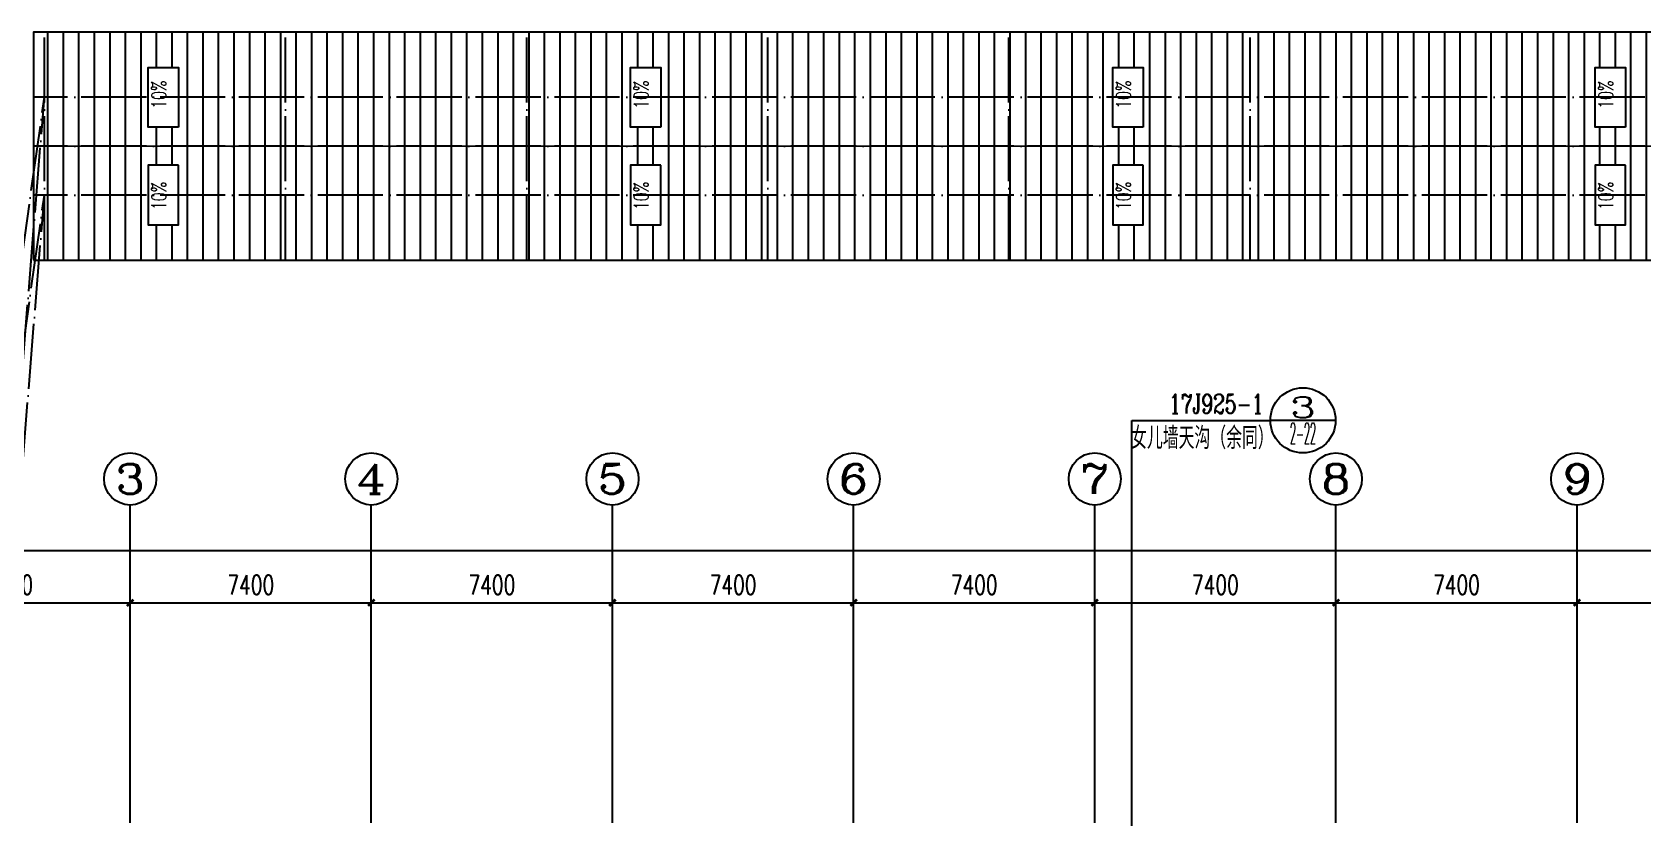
# Model space of a CAD drawing. Extents: x 13898408 to 14113608, y -853943 to -68012.
# Drawn here: x 13928402 to 13977825, y -486349 to -462223 of the extents above; entities that cross this region are included whole.
import ezdxf
from ezdxf.enums import TextEntityAlignment as Align

# ---------------------------------------------------------------- set-up
doc = ezdxf.new("R2010")
doc.units = 0
doc.header["$LTSCALE"] = 1000
doc.header["$MEASUREMENT"] = 0
doc.linetypes.add('DOTE', pattern=[2.42, 2, -0.2, 0.02, -0.2])
for name, color, linetype in [('AXIS', 3, 'Continuous'), ('AXIS_TEXT', 7, 'Continuous'), ('DIM_IDEN', 3, 'Continuous'), ('DIM_SYMB', 3, 'Continuous'), ('DOTE', 1, 'DOTE'), ('PUB_TEXT', 7, 'Continuous'), ('填充', 251, 'Continuous')]:
    doc.layers.add(name, color=color, linetype=linetype)
doc.styles.add('_TCH_AXIS', font='COMPLEX', dxfattribs={"bigfont": 'GBCBIG'})
doc.styles.add('_TCH_DIM', font='SIMPLEX', dxfattribs={"bigfont": 'GBCBIG'})
doc.styles.add('_TCH_DIM_T3', font='SIMPLEX', dxfattribs={"width": 0.705882, "bigfont": 'GBCBIG'})
doc.styles.add('_TCH_LABEL', font='COMPLEX', dxfattribs={"bigfont": 'GBCBIG'})
doc.styles.add('COMPLEX', font='COMPLEX')
doc.dimstyles.new('_TCH_ARCH&&200', dxfattribs={"dimtxt": 595, "dimasz": 200, "dimexe": 500, "dimexo": 600, "dimgap": 252.5, "dimtad": 1, "dimdec": 0, "dimzin": 0, "dimdsep": 46, "dimtxsty": '_TCH_DIM_T3', "dimblk": 'ARCHTICK', "dimcen": 0.09, "dimclrt": 7, "dimazin": 2, "dimtfac": 1, "dimtdec": 0, "dimtix": 1, "dimtmove": 2, "dimatfit": 3, "dimfxl": 0, "dimtolj": 1, "dimtzin": 0, "dimarcsym": 0})

# ---------------------------------------------------------------- blocks, each defined once
blk = doc.blocks.new('_AXISO')
blk.add_circle((0, 0), 0.5)
at = {"layer": 'AXIS_TEXT', "style": 'COMPLEX', "width": 1.041667}
blk.add_attdef('A', text='', height=0.56, dxfattribs=at).set_placement((-0.25, -0.28), (0.25, -0.28), align=Align.FIT)
blk = doc.blocks.new('_ArchTick')
at = {"color": 0, "linetype": 'ByBlock', "const_width": 0.4}
blk.add_lwpolyline([(-0.5, -0.5), (0.5, 0.5)], dxfattribs=at)
blk = doc.blocks.new('*D288')
at = {"layer": 'AXIS', "color": 0, "lineweight": -2}
for p, q in [((13916368, -484143), (13916368, -477643)), ((14079648, -484143), (14079648, -477643)), ((13916368, -478143), (14079648, -478143))]:
    blk.add_line(p, q, dxfattribs=at)
at = {"layer": 'Defpoints', "color": 0}
for p in [(14079648, -478143), (13916368, -484743), (14079648, -484743)]:
    blk.add_point(p, dxfattribs=at)
at = {"layer": 'AXIS', "color": 0, "lineweight": -2, "xscale": 200, "yscale": 200, "zscale": 200, "rotation": 180}
blk.add_blockref('_ArchTick', (13916368, -478143), dxfattribs=at)
at = {"layer": 'AXIS', "color": 0, "lineweight": -2, "xscale": 200, "yscale": 200, "zscale": 200}
blk.add_blockref('_ArchTick', (14079648, -478143), dxfattribs=at)
at = {"layer": 'AXIS', "color": 7, "insert": (13998008, -477593), "char_height": 595, "attachment_point": 5, "style": '_TCH_DIM_T3'}
blk.add_mtext('\\A1;163280', dxfattribs=at)
blk = doc.blocks.new('*D291')
at = {"layer": 'AXIS', "color": 0, "lineweight": -2}
for p, q in [((13924008, -484143), (13924008, -479243)), ((13931408, -484143), (13931408, -479243)), ((13924008, -479743), (13931408, -479743))]:
    blk.add_line(p, q, dxfattribs=at)
at = {"layer": 'Defpoints', "color": 0}
for p in [(13931408, -479743), (13924008, -484743), (13931408, -484743)]:
    blk.add_point(p, dxfattribs=at)
at = {"layer": 'AXIS', "color": 0, "lineweight": -2, "xscale": 200, "yscale": 200, "zscale": 200, "rotation": 180}
blk.add_blockref('_ArchTick', (13924008, -479743), dxfattribs=at)
at = {"layer": 'AXIS', "color": 0, "lineweight": -2, "xscale": 200, "yscale": 200, "zscale": 200}
blk.add_blockref('_ArchTick', (13931408, -479743), dxfattribs=at)
at = {"layer": 'AXIS', "color": 7, "insert": (13927708, -479193), "char_height": 595, "attachment_point": 5, "style": '_TCH_DIM_T3'}
blk.add_mtext('\\A1;7400', dxfattribs=at)
blk = doc.blocks.new('*D292')
at = {"layer": 'AXIS', "color": 0, "lineweight": -2}
for p, q in [((13931408, -484143), (13931408, -479243)), ((13938808, -484143), (13938808, -479243)), ((13931408, -479743), (13938808, -479743))]:
    blk.add_line(p, q, dxfattribs=at)
at = {"layer": 'Defpoints', "color": 0}
for p in [(13938808, -479743), (13931408, -484743), (13938808, -484743)]:
    blk.add_point(p, dxfattribs=at)
at = {"layer": 'AXIS', "color": 0, "lineweight": -2, "xscale": 200, "yscale": 200, "zscale": 200, "rotation": 180}
blk.add_blockref('_ArchTick', (13931408, -479743), dxfattribs=at)
at = {"layer": 'AXIS', "color": 0, "lineweight": -2, "xscale": 200, "yscale": 200, "zscale": 200}
blk.add_blockref('_ArchTick', (13938808, -479743), dxfattribs=at)
at = {"layer": 'AXIS', "color": 7, "insert": (13935108, -479193), "char_height": 595, "attachment_point": 5, "style": '_TCH_DIM_T3'}
blk.add_mtext('\\A1;7400', dxfattribs=at)
blk = doc.blocks.new('*D293')
at = {"layer": 'AXIS', "color": 0, "lineweight": -2}
for p, q in [((13938808, -484143), (13938808, -479243)), ((13946208, -484143), (13946208, -479243)), ((13938808, -479743), (13946208, -479743))]:
    blk.add_line(p, q, dxfattribs=at)
at = {"layer": 'Defpoints', "color": 0}
for p in [(13946208, -479743), (13938808, -484743), (13946208, -484743)]:
    blk.add_point(p, dxfattribs=at)
at = {"layer": 'AXIS', "color": 0, "lineweight": -2, "xscale": 200, "yscale": 200, "zscale": 200, "rotation": 180}
blk.add_blockref('_ArchTick', (13938808, -479743), dxfattribs=at)
at = {"layer": 'AXIS', "color": 0, "lineweight": -2, "xscale": 200, "yscale": 200, "zscale": 200}
blk.add_blockref('_ArchTick', (13946208, -479743), dxfattribs=at)
at = {"layer": 'AXIS', "color": 7, "insert": (13942508, -479193), "char_height": 595, "attachment_point": 5, "style": '_TCH_DIM_T3'}
blk.add_mtext('\\A1;7400', dxfattribs=at)
blk = doc.blocks.new('*D294')
at = {"layer": 'AXIS', "color": 0, "lineweight": -2}
for p, q in [((13946208, -484143), (13946208, -479243)), ((13953608, -484143), (13953608, -479243)), ((13946208, -479743), (13953608, -479743))]:
    blk.add_line(p, q, dxfattribs=at)
at = {"layer": 'Defpoints', "color": 0}
for p in [(13953608, -479743), (13946208, -484743), (13953608, -484743)]:
    blk.add_point(p, dxfattribs=at)
at = {"layer": 'AXIS', "color": 0, "lineweight": -2, "xscale": 200, "yscale": 200, "zscale": 200, "rotation": 180}
blk.add_blockref('_ArchTick', (13946208, -479743), dxfattribs=at)
at = {"layer": 'AXIS', "color": 0, "lineweight": -2, "xscale": 200, "yscale": 200, "zscale": 200}
blk.add_blockref('_ArchTick', (13953608, -479743), dxfattribs=at)
at = {"layer": 'AXIS', "color": 7, "insert": (13949908, -479193), "char_height": 595, "attachment_point": 5, "style": '_TCH_DIM_T3'}
blk.add_mtext('\\A1;7400', dxfattribs=at)
blk = doc.blocks.new('*D295')
at = {"layer": 'AXIS', "color": 0, "lineweight": -2}
for p, q in [((13953608, -484143), (13953608, -479243)), ((13961008, -484143), (13961008, -479243)), ((13953608, -479743), (13961008, -479743))]:
    blk.add_line(p, q, dxfattribs=at)
at = {"layer": 'Defpoints', "color": 0}
for p in [(13961008, -479743), (13953608, -484743), (13961008, -484743)]:
    blk.add_point(p, dxfattribs=at)
at = {"layer": 'AXIS', "color": 0, "lineweight": -2, "xscale": 200, "yscale": 200, "zscale": 200, "rotation": 180}
blk.add_blockref('_ArchTick', (13953608, -479743), dxfattribs=at)
at = {"layer": 'AXIS', "color": 0, "lineweight": -2, "xscale": 200, "yscale": 200, "zscale": 200}
blk.add_blockref('_ArchTick', (13961008, -479743), dxfattribs=at)
at = {"layer": 'AXIS', "color": 7, "insert": (13957308, -479193), "char_height": 595, "attachment_point": 5, "style": '_TCH_DIM_T3'}
blk.add_mtext('\\A1;7400', dxfattribs=at)
blk = doc.blocks.new('*D296')
at = {"layer": 'AXIS', "color": 0, "lineweight": -2}
for p, q in [((13961008, -484143), (13961008, -479243)), ((13968408, -484143), (13968408, -479243)), ((13961008, -479743), (13968408, -479743))]:
    blk.add_line(p, q, dxfattribs=at)
at = {"layer": 'Defpoints', "color": 0}
for p in [(13968408, -479743), (13961008, -484743), (13968408, -484743)]:
    blk.add_point(p, dxfattribs=at)
at = {"layer": 'AXIS', "color": 0, "lineweight": -2, "xscale": 200, "yscale": 200, "zscale": 200, "rotation": 180}
blk.add_blockref('_ArchTick', (13961008, -479743), dxfattribs=at)
at = {"layer": 'AXIS', "color": 0, "lineweight": -2, "xscale": 200, "yscale": 200, "zscale": 200}
blk.add_blockref('_ArchTick', (13968408, -479743), dxfattribs=at)
at = {"layer": 'AXIS', "color": 7, "insert": (13964708, -479193), "char_height": 595, "attachment_point": 5, "style": '_TCH_DIM_T3'}
blk.add_mtext('\\A1;7400', dxfattribs=at)
blk = doc.blocks.new('*D297')
at = {"layer": 'AXIS', "color": 0, "lineweight": -2}
for p, q in [((13968408, -484143), (13968408, -479243)), ((13975808, -484143), (13975808, -479243)), ((13968408, -479743), (13975808, -479743))]:
    blk.add_line(p, q, dxfattribs=at)
at = {"layer": 'Defpoints', "color": 0}
for p in [(13975808, -479743), (13968408, -484743), (13975808, -484743)]:
    blk.add_point(p, dxfattribs=at)
at = {"layer": 'AXIS', "color": 0, "lineweight": -2, "xscale": 200, "yscale": 200, "zscale": 200, "rotation": 180}
blk.add_blockref('_ArchTick', (13968408, -479743), dxfattribs=at)
at = {"layer": 'AXIS', "color": 0, "lineweight": -2, "xscale": 200, "yscale": 200, "zscale": 200}
blk.add_blockref('_ArchTick', (13975808, -479743), dxfattribs=at)
at = {"layer": 'AXIS', "color": 7, "insert": (13972108, -479193), "char_height": 595, "attachment_point": 5, "style": '_TCH_DIM_T3'}
blk.add_mtext('\\A1;7400', dxfattribs=at)
blk = doc.blocks.new('*D298')
at = {"layer": 'AXIS', "color": 0, "lineweight": -2}
for p, q in [((13975808, -484143), (13975808, -479243)), ((13983208, -484143), (13983208, -479243)), ((13975808, -479743), (13983208, -479743))]:
    blk.add_line(p, q, dxfattribs=at)
at = {"layer": 'Defpoints', "color": 0}
for p in [(13983208, -479743), (13975808, -484743), (13983208, -484743)]:
    blk.add_point(p, dxfattribs=at)
at = {"layer": 'AXIS', "color": 0, "lineweight": -2, "xscale": 200, "yscale": 200, "zscale": 200, "rotation": 180}
blk.add_blockref('_ArchTick', (13975808, -479743), dxfattribs=at)
at = {"layer": 'AXIS', "color": 0, "lineweight": -2, "xscale": 200, "yscale": 200, "zscale": 200}
blk.add_blockref('_ArchTick', (13983208, -479743), dxfattribs=at)
at = {"layer": 'AXIS', "color": 7, "insert": (13979508, -479193), "char_height": 595, "attachment_point": 5, "style": '_TCH_DIM_T3'}
blk.add_mtext('\\A1;7400', dxfattribs=at)

msp = doc.modelspace()

# ---------------------------------------------------------------- hatches: boundary and pattern name
at = {"layer": '填充', "ltscale": 0.5}
h = msp.add_hatch(dxfattribs=at)
h.set_pattern_fill('ANSI31', color=256, scale=300, angle=45, style=0)
h.set_pattern_definition([(90, (0, 0), (-476.25, 9e-14), [])])
h.paths.add_polyline_path([(14077105, -462222.9), (13928445, -462222.9), (13928445, -465722.9), (14077105, -465722.9)])
h.paths.add_polyline_path([(13977291.5, -465135.4), (13976358.5, -465135.4), (13976358.5, -463310.4), (13977291.5, -463310.4)], flags=16)
h.paths.add_polyline_path([(13991158.5, -463310.4), (13992091.5, -463310.4), (13992091.5, -465135.4), (13991158.5, -465135.4)], flags=16)
h.paths.add_polyline_path([(13962491.5, -465135.4), (13961558.5, -465135.4), (13961558.5, -463310.4), (13962491.5, -463310.4)], flags=16)
h.paths.add_polyline_path([(14005958.5, -463310.4), (14006891.5, -463310.4), (14006891.5, -465135.4), (14005958.5, -465135.4)], flags=16)
h.paths.add_polyline_path([(13947691.5, -465135.4), (13946758.5, -465135.4), (13946758.5, -463310.4), (13947691.5, -463310.4)], flags=16)
h.paths.add_polyline_path([(14020758.5, -463310.4), (14021691.5, -463310.4), (14021691.5, -465135.4), (14020758.5, -465135.4)], flags=16)
h.paths.add_polyline_path([(13932891.5, -465135.4), (13931958.5, -465135.4), (13931958.5, -463310.4), (13932891.5, -463310.4)], flags=16)
h.paths.add_polyline_path([(14035558.5, -463310.4), (14036491.5, -463310.4), (14036491.5, -465135.4), (14035558.5, -465135.4)], flags=16)
h.paths.add_polyline_path([(14050358.5, -463310.4), (14051291.5, -463310.4), (14051291.5, -465135.4), (14050358.5, -465135.4)], flags=16)
h.paths.add_polyline_path([(14065158.5, -463310.4), (14066091.5, -463310.4), (14066091.5, -465135.4), (14065158.5, -465135.4)], flags=16)
h.paths.add_polyline_path([(14077105, -465722.9), (13928445, -465722.9), (13928445, -469222.9), (14077105, -469222.9)])
h.paths.add_polyline_path([(13977291.5, -468135.4), (13976358.5, -468135.4), (13976358.5, -466310.4), (13977291.5, -466310.4)], flags=16)
h.paths.add_polyline_path([(13991158.5, -466310.4), (13992091.5, -466310.4), (13992091.5, -468135.4), (13991158.5, -468135.4)], flags=16)
h.paths.add_polyline_path([(13962491.5, -468135.4), (13961558.5, -468135.4), (13961558.5, -466310.4), (13962491.5, -466310.4)], flags=16)
h.paths.add_polyline_path([(14005958.5, -466310.4), (14006891.5, -466310.4), (14006891.5, -468135.4), (14005958.5, -468135.4)], flags=16)
h.paths.add_polyline_path([(13947691.5, -468135.4), (13946758.5, -468135.4), (13946758.5, -466310.4), (13947691.5, -466310.4)], flags=16)
h.paths.add_polyline_path([(14020758.5, -466310.4), (14021691.5, -466310.4), (14021691.5, -468135.4), (14020758.5, -468135.4)], flags=16)
h.paths.add_polyline_path([(13932891.5, -468135.4), (13931958.5, -468135.4), (13931958.5, -466310.4), (13932891.5, -466310.4)], flags=16)
h.paths.add_polyline_path([(14035558.5, -466310.4), (14036491.5, -466310.4), (14036491.5, -468135.4), (14035558.5, -468135.4)], flags=16)
h.paths.add_polyline_path([(14050358.5, -466310.4), (14051291.5, -466310.4), (14051291.5, -468135.4), (14050358.5, -468135.4)], flags=16)
h.paths.add_polyline_path([(14065158.5, -466310.4), (14066091.5, -466310.4), (14066091.5, -468135.4), (14065158.5, -468135.4)], flags=16)
h.paths.add_polyline_path([(13977023.5, -464685.5), (13977023.5, -463652.3), (13976354.2, -463652.3), (13976354.2, -464685.5)], flags=24)
h.paths.add_polyline_path([(13962223.5, -464685.5), (13962223.5, -463652.3), (13961554.2, -463652.3), (13961554.2, -464685.5)], flags=24)
h.paths.add_polyline_path([(13991823.5, -464685.5), (13991823.5, -463652.3), (13991154.2, -463652.3), (13991154.2, -464685.5)], flags=24)
h.paths.add_polyline_path([(14006623.5, -464685.5), (14006623.5, -463652.3), (14005954.2, -463652.3), (14005954.2, -464685.5)], flags=24)
h.paths.add_polyline_path([(13977023.5, -467793.5), (13977023.5, -466760.3), (13976354.2, -466760.3), (13976354.2, -467793.5)], flags=24)
h.paths.add_polyline_path([(13962223.5, -467793.5), (13962223.5, -466760.3), (13961554.2, -466760.3), (13961554.2, -467793.5)], flags=24)
h.paths.add_polyline_path([(13991823.5, -467793.5), (13991823.5, -466760.3), (13991154.2, -466760.3), (13991154.2, -467793.5)], flags=24)
h.paths.add_polyline_path([(14006623.5, -467793.5), (14006623.5, -466760.3), (14005954.2, -466760.3), (14005954.2, -467793.5)], flags=24)

# ---------------------------------------------------------------- linework, layer by layer
msp.add_lwpolyline([(13928445, -469222.9), (14077105, -469222.9), (14077105, -462222.9), (13928445, -462222.9)], close=True)
at = {"ltscale": 0.5}
for points in [[(13932891.5, -465135.4), (13931958.5, -465135.4), (13931958.5, -463310.4), (13932891.5, -463310.4)], [(13947691.5, -465135.4), (13946758.5, -465135.4), (13946758.5, -463310.4), (13947691.5, -463310.4)], [(13962491.5, -465135.4), (13961558.5, -465135.4), (13961558.5, -463310.4), (13962491.5, -463310.4)], [(13977291.5, -465135.4), (13976358.5, -465135.4), (13976358.5, -463310.4), (13977291.5, -463310.4)], [(13932891.5, -466310.4), (13931958.5, -466310.4), (13931958.5, -468135.4), (13932891.5, -468135.4)], [(13947691.5, -466310.4), (13946758.5, -466310.4), (13946758.5, -468135.4), (13947691.5, -468135.4)], [(13962491.5, -466310.4), (13961558.5, -466310.4), (13961558.5, -468135.4), (13962491.5, -468135.4)], [(13977291.5, -466310.4), (13976358.5, -466310.4), (13976358.5, -468135.4), (13977291.5, -468135.4)]]:
    msp.add_lwpolyline(points, close=True, dxfattribs=at)
msp.add_lwpolyline([(13928445, -465722.9, 50, 50, 0), (14077105, -465722.9, 50, 50, 0)], format="xyseb", dxfattribs=at)
at = {"layer": 'AXIS'}
for p, q in [((13931408, -484743.1), (13931408, -476743.1)), ((13938808, -484743.1), (13938808, -476743.1)), ((13946208, -484743.1), (13946208, -476743.1)), ((13953608, -484743.1), (13953608, -476743.1)), ((13961008, -484743.1), (13961008, -476743.1)), ((13968408, -484743.1), (13968408, -476743.1)), ((13975808, -484743.1), (13975808, -476743.1))]:
    msp.add_line(p, q, dxfattribs=at)
at = {"layer": 'DIM_IDEN'}
for p, q in [((13962142.4, -474143.1), (13966396.9, -474143.1)), ((13962142.4, -488043.1), (13962142.4, -474143.1)), ((13968396.9, -474143.1), (13966396.9, -474143.1))]:
    msp.add_line(p, q, dxfattribs=at)
msp.add_circle((13967396.9, -474143.1), 1000, dxfattribs=at)
at = {"layer": 'DIM_SYMB'}
for points in [[(13932669.5, -464918.9, 0, 0, 0), (13932669.5, -463868.9, 120, 0, 0), (13932669.5, -463418.9, 0, 0, 0)], [(13947469.5, -464918.9, 0, 0, 0), (13947469.5, -463868.9, 120, 0, 0), (13947469.5, -463418.9, 0, 0, 0)], [(13962269.5, -464918.9, 0, 0, 0), (13962269.5, -463868.9, 120, 0, 0), (13962269.5, -463418.9, 0, 0, 0)], [(13977069.5, -464918.9, 0, 0, 0), (13977069.5, -463868.9, 120, 0, 0), (13977069.5, -463418.9, 0, 0, 0)], [(13932669.5, -466526.9, 0, 0, 0), (13932669.5, -467576.9, 120, 0, 0), (13932669.5, -468026.9, 0, 0, 0)], [(13947469.5, -466526.9, 0, 0, 0), (13947469.5, -467576.9, 120, 0, 0), (13947469.5, -468026.9, 0, 0, 0)], [(13962269.5, -466526.9, 0, 0, 0), (13962269.5, -467576.9, 120, 0, 0), (13962269.5, -468026.9, 0, 0, 0)], [(13977069.5, -466526.9, 0, 0, 0), (13977069.5, -467576.9, 120, 0, 0), (13977069.5, -468026.9, 0, 0, 0)]]:
    msp.add_lwpolyline(points, format="xyseb", dxfattribs=at)
at = {"layer": 'DOTE'}
for p, q in [((13928775, -469222.9), (13928775, -462222.9)), ((13936175, -469222.9), (13936175, -462222.9)), ((13943575, -469222.9), (13943575, -462222.9)), ((13950975, -469222.9), (13950975, -462222.9)), ((13958375, -469222.9), (13958375, -462222.9)), ((13965775, -469222.9), (13965775, -462222.9)), ((13973175, -469222.9), (13973175, -462222.9)), ((13924008, -498243.1), (13928775, -464222.9)), ((13924008, -523243.1), (13928775, -464222.9)), ((14077105, -464222.9), (13928445, -464222.9)), ((14077105, -465722.9), (13928445, -465722.9)), ((13924008, -501243.1), (13928775, -467222.9)), ((13924008, -526243.1), (13928775, -467222.9)), ((14077105, -467222.9), (13928445, -467222.9)), ((13931408, -539743.1), (13931408, -484743.1)), ((13938808, -539743.1), (13938808, -484743.1)), ((13946208, -539743.1), (13946208, -484743.1)), ((13953608, -539743.1), (13953608, -484743.1)), ((13961008, -539743.1), (13961008, -484743.1)), ((13968408, -539743.1), (13968408, -484743.1)), ((13975808, -539743.1), (13975808, -484743.1))]:
    msp.add_line(p, q, dxfattribs=at)

# ---------------------------------------------------------------- block references
at = {"layer": 'AXIS'}
ref = msp.add_blockref('_AXISO', (13931408, -475943.1), dxfattribs=dict(at, xscale=1600, yscale=1600, zscale=1600))
ref.add_attrib('A', '3', dxfattribs={"layer": 'AXIS_TEXT', "ltscale": 0.5, "height": 905.1, "style": '_TCH_AXIS', "width": 1.5}).set_placement((13930955.4, -476395.6), (13931860.5, -476395.6), align=Align.FIT)
ref = msp.add_blockref('_AXISO', (13938808, -475943.1), dxfattribs=dict(at, xscale=1600, yscale=1600, zscale=1600))
ref.add_attrib('A', '4', dxfattribs={"layer": 'AXIS_TEXT', "ltscale": 0.5, "height": 905.1, "style": '_TCH_AXIS', "width": 1.3125}).set_placement((13938355.4, -476395.6), (13939260.5, -476395.6), align=Align.FIT)
ref = msp.add_blockref('_AXISO', (13946208, -475943.1), dxfattribs=dict(at, xscale=1600, yscale=1600, zscale=1600))
ref.add_attrib('A', '5', dxfattribs={"layer": 'AXIS_TEXT', "ltscale": 0.5, "height": 905.1, "style": '_TCH_AXIS', "width": 1.5}).set_placement((13945755.4, -476395.6), (13946660.5, -476395.6), align=Align.FIT)
ref = msp.add_blockref('_AXISO', (13953608, -475943.1), dxfattribs=dict(at, xscale=1600, yscale=1600, zscale=1600))
ref.add_attrib('A', '6', dxfattribs={"layer": 'AXIS_TEXT', "ltscale": 0.5, "height": 905.1, "style": '_TCH_AXIS', "width": 1.5}).set_placement((13953155.4, -476395.6), (13954060.5, -476395.6), align=Align.FIT)
ref = msp.add_blockref('_AXISO', (13961008, -475943.1), dxfattribs=dict(at, xscale=1600, yscale=1600, zscale=1600))
ref.add_attrib('A', '7', dxfattribs={"layer": 'AXIS_TEXT', "ltscale": 0.5, "height": 905.1, "style": '_TCH_AXIS', "width": 1.5}).set_placement((13960555.4, -476395.6), (13961460.5, -476395.6), align=Align.FIT)
ref = msp.add_blockref('_AXISO', (13968408, -475943.1), dxfattribs=dict(at, xscale=1600, yscale=1600, zscale=1600))
ref.add_attrib('A', '8', dxfattribs={"layer": 'AXIS_TEXT', "ltscale": 0.5, "height": 905.1, "style": '_TCH_AXIS', "width": 1.5}).set_placement((13967955.4, -476395.6), (13968860.5, -476395.6), align=Align.FIT)
ref = msp.add_blockref('_AXISO', (13975808, -475943.1), dxfattribs=dict(at, xscale=1600, yscale=1600, zscale=1600))
ref.add_attrib('A', '9', dxfattribs={"layer": 'AXIS_TEXT', "ltscale": 0.5, "height": 905.1, "style": '_TCH_AXIS', "width": 1.5}).set_placement((13975355.4, -476395.6), (13976260.5, -476395.6), align=Align.FIT)

# ---------------------------------------------------------------- texts
at = {"layer": 'PUB_TEXT', "style": '_TCH_DIM', "width": 0.705882}
for p in [(13932512, -464573.9), (13947312, -464573.9), (13962112, -464573.9), (13976912, -464573.9), (13932512, -467681.9), (13947312, -467681.9), (13962112, -467681.9), (13976912, -467681.9)]:
    msp.add_text('10%%%', height=446.25, rotation=90, dxfattribs=at).set_placement(p)
at = {"layer": 'PUB_TEXT', "style": '_TCH_LABEL', "width": 0.705882}
msp.add_text('17J925-1', height=595, dxfattribs=at).set_placement((13963286.9, -473933.1))
at = {"layer": 'PUB_TEXT', "style": '_TCH_LABEL'}
for s, height, width, p, p2 in [('3', 644, 1.875, (13966994.4, -474062.6), (13967799.4, -474062.6)), ('2-22', 643.99, 0.328125, (13966994.4, -474867.6), (13967799.4, -474867.6))]:
    msp.add_text(s, height=height, dxfattribs=dict(at, width=width)).set_placement(p, p2, align=Align.FIT)
msp.add_text('女儿墙天沟（余同）', height=675.18, dxfattribs=at).set_placement((13962123.1, -475022.9))

# ---------------------------------------------------------------- dimensions: what is measured, and where the dimension line sits
at = {"layer": 'AXIS'}
for p1, p2, distance, text, picture, middle in [((13916368, -484743.1), (14079648, -484743.1), 6600, '163280', '*D288', (13998008, -477593.1)), ((13924008, -484743.1), (13931408, -484743.1), 5000, '7400', '*D291', (13927708, -479193.1)), ((13931408, -484743.1), (13938808, -484743.1), 5000, '7400', '*D292', (13935108, -479193.1)), ((13938808, -484743.1), (13946208, -484743.1), 5000, '7400', '*D293', (13942508, -479193.1)), ((13946208, -484743.1), (13953608, -484743.1), 5000, '7400', '*D294', (13949908, -479193.1)), ((13953608, -484743.1), (13961008, -484743.1), 5000, '7400', '*D295', (13957308, -479193.1)), ((13961008, -484743.1), (13968408, -484743.1), 5000, '7400', '*D296', (13964708, -479193.1)), ((13968408, -484743.1), (13975808, -484743.1), 5000, '7400', '*D297', (13972108, -479193.1)), ((13975808, -484743.1), (13983208, -484743.1), 5000, '7400', '*D298', (13979508, -479193.1))]:
    dim = msp.add_aligned_dim(p1=p1, p2=p2, distance=distance, text=text, dimstyle='_TCH_ARCH&&200', dxfattribs=at)
    dim.commit()
    dim.dimension.update_dxf_attribs({"geometry": picture, "text_midpoint": middle})

doc.saveas('drawing.dxf')
